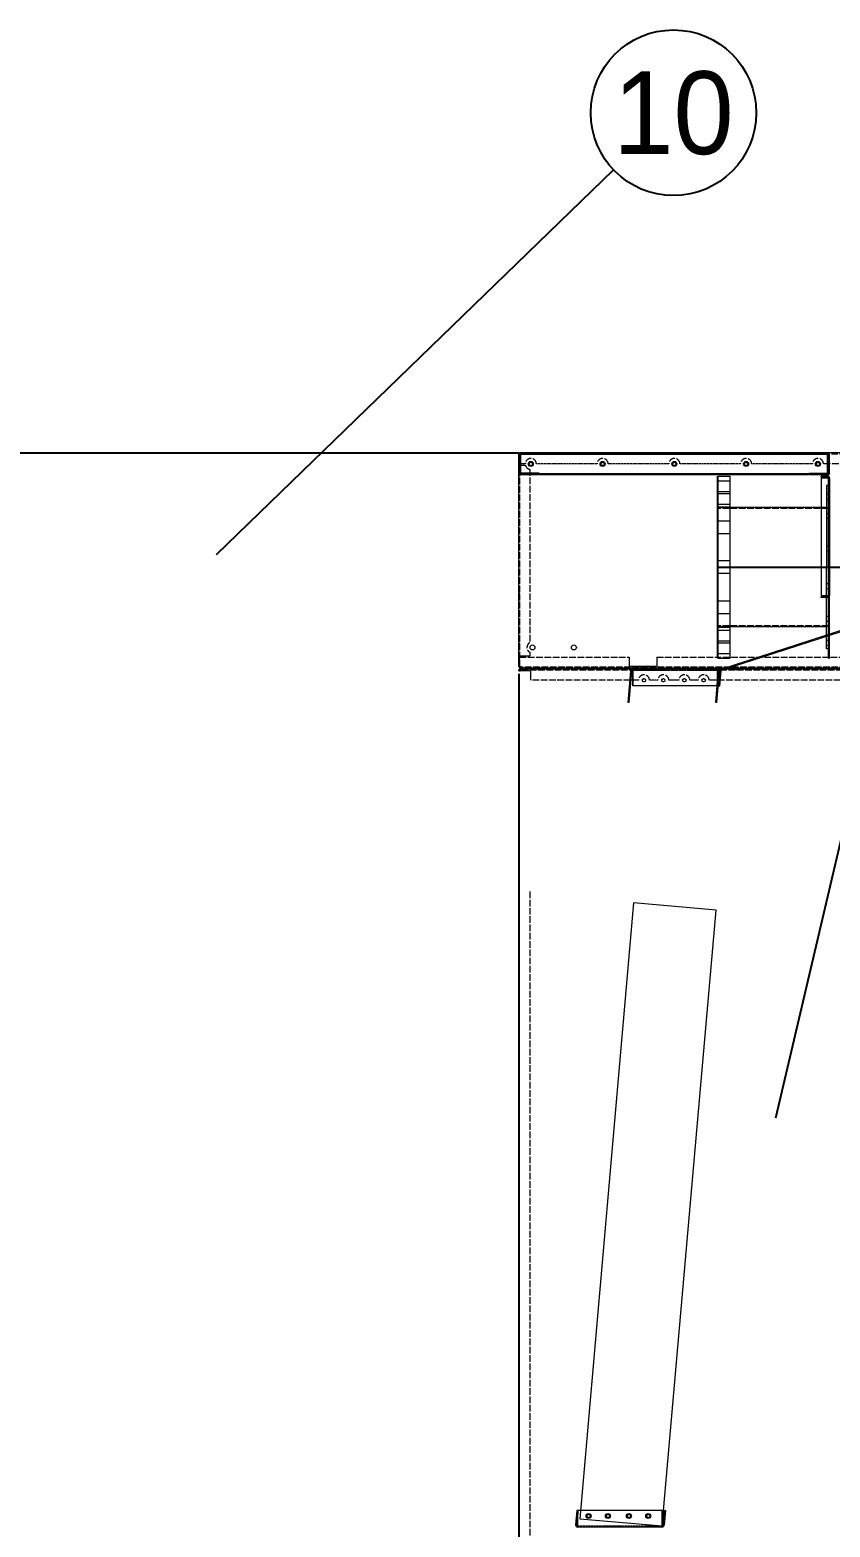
# Model space of a CAD drawing. Header units: millimetres. Extents: x 5532 to 37795, y 3716 to 26531.
# Drawn here: x 18992 to 20441, y 13332 to 16045 of the extents above; entities that cross this region are included whole.
import ezdxf
from ezdxf.enums import TextEntityAlignment as Align

# ---------------------------------------------------------------- set-up
doc = ezdxf.new("R2010")
doc.units = ezdxf.units.MM
doc.linetypes.add('DASHDOT', pattern=[18.5, 12, -3, 0.5, -3])
doc.linetypes.add('DASHED', pattern=[15, 12, -3])
doc.layers.add('냉각탑_dim', color=1, linetype='Continuous')
doc.layers.add('냉각탑_text', color=3, linetype='Continuous')
doc.styles.add('돋움', font='Dotum.ttf')

# ---------------------------------------------------------------- blocks, each defined once
blk = doc.blocks.new('A$C07BF02F0')
at = {"color": 7, "lineweight": 15}
for p, q in [((2, 36.5), (0, 36.5)), ((0, 3.5), (0, 36.5)), ((2, 36.5), (0, 36.5)), ((2, 36.5), (2, 3.5)), ((3.5, 38), (3.5, 40)), ((3.5, 40), (559.5, 40)), ((3.5, 36.5), (3.5, 40)), ((3.5, 38), (3.5, 37.6)), ((3.5, 38), (559.5, 38)), ((3.5, 37.6), (3.5, 36.5)), ((3.5, 36.5), (3.5, 3)), ((3.5, 3), (3.5, 36.5)), ((559.5, 38), (559.5, 40)), ((559.5, 36.5), (559.5, 40)), ((559.5, 37.6), (559.5, 38)), ((559.5, 36.5), (559.5, 37.6)), ((559.5, 36.5), (559.5, 3)), ((559.5, 3), (559.5, 36.5)), ((561, 36.5), (563, 36.5)), ((561, 36.5), (561, 3.5)), ((561, 36.5), (563, 36.5)), ((563, 3.5), (563, 36.5)), ((37, 3), (3.5, 3)), ((37, 3), (3.5, 3)), ((35, 2), (3.5, 2)), ((18, 2), (18, 0)), ((18, 2), (18, 0)), ((18, 2), (18, 0)), ((18, 2), (18, 0)), ((18, 2), (18, 0)), ((18, 2), (18, 0)), ((18, 2), (18, 0)), ((18, 2), (18, 0)), ((18, 2), (18, 0)), ((18, 2), (18, 0)), ((18, 2), (18, 0)), ((18, 2), (18, 0)), ((24, 2), (24, 0)), ((24, 2), (24, 0)), ((24, 2), (24, 0)), ((24, 2), (24, 0)), ((24, 2), (24, 0)), ((24, 2), (24, 0)), ((24, 2), (24, 0)), ((24, 2), (24, 0)), ((24, 2), (24, 0)), ((24, 2), (24, 0)), ((24, 2), (24, 0)), ((24, 2), (24, 0)), ((35, 2), (35, 0)), ((37, 2.4), (37, 3.5)), ((37, 3), (37, 3.5)), ((37, 3), (37, 3.5)), ((37, 3.5), (37, 0)), ((37, 2), (37, 2.4)), ((37, 2), (37, 0)), ((526, 2), (37, 2)), ((526, 2), (37, 2)), ((526, 3), (526, 3.5)), ((526, 3.5), (526, 3)), ((526, 3), (526, 3.5)), ((526, 3.5), (526, 3)), ((526, 2.4), (526, 3)), ((526, 3), (559.5, 3)), ((526, 3), (559.5, 3)), ((526, 3), (526, 0)), ((526, 2), (526, 2.4)), ((526, 2), (526, 0)), ((528, 2), (528, 0)), ((559.5, 2), (528, 2)), ((539, 2), (539, 0)), ((539, 2), (539, 0)), ((539, 2), (539, 0)), ((539, 2), (539, 0)), ((539, 2), (539, 0)), ((539, 2), (539, 0)), ((539, 2), (539, 0)), ((539, 2), (539, 0)), ((539, 2), (539, 0)), ((539, 2), (539, 0)), ((539, 2), (539, 0)), ((539, 2), (539, 0)), ((545, 2), (545, 0)), ((545, 2), (545, 0)), ((545, 2), (545, 0)), ((545, 2), (545, 0)), ((545, 2), (545, 0)), ((545, 2), (545, 0)), ((545, 2), (545, 0)), ((545, 2), (545, 0)), ((545, 2), (545, 0)), ((545, 2), (545, 0)), ((545, 2), (545, 0)), ((545, 2), (545, 0)), ((561, 24.5), (563, 24.5)), ((561, 24.5), (563, 24.5)), ((561, 24.5), (563, 24.5)), ((561, 24.5), (563, 24.5)), ((561, 24.5), (563, 24.5)), ((561, 24.5), (563, 24.5)), ((561, 24.5), (563, 24.5)), ((561, 24.5), (563, 24.5)), ((561, 24.5), (563, 24.5)), ((561, 24.5), (563, 24.5)), ((561, 24.5), (563, 24.5)), ((561, 24.5), (563, 24.5)), ((561, 24.5), (563, 24.5)), ((561, 24.5), (563, 24.5)), ((561, 24.5), (563, 24.5)), ((561, 24.5), (563, 24.5)), ((561, 24.5), (563, 24.5)), ((561, 24.5), (563, 24.5)), ((561, 24.5), (563, 24.5)), ((561, 24.5), (563, 24.5)), ((561, 24.5), (563, 24.5)), ((561, 24.5), (563, 24.5)), ((561, 24.5), (563, 24.5)), ((561, 24.5), (563, 24.5)), ((561, 15.5), (563, 15.5)), ((561, 15.5), (563, 15.5)), ((561, 15.5), (563, 15.5)), ((561, 15.5), (563, 15.5)), ((561, 15.5), (563, 15.5)), ((561, 15.5), (563, 15.5)), ((561, 15.5), (563, 15.5)), ((561, 15.5), (563, 15.5)), ((561, 15.5), (563, 15.5)), ((561, 15.5), (563, 15.5)), ((561, 15.5), (563, 15.5)), ((561, 15.5), (563, 15.5)), ((561, 15.5), (563, 15.5)), ((561, 15.5), (563, 15.5)), ((561, 15.5), (563, 15.5)), ((561, 15.5), (563, 15.5)), ((561, 15.5), (563, 15.5)), ((561, 15.5), (563, 15.5)), ((561, 15.5), (563, 15.5)), ((561, 15.5), (563, 15.5)), ((561, 15.5), (563, 15.5)), ((561, 15.5), (563, 15.5)), ((561, 15.5), (563, 15.5)), ((561, 15.5), (563, 15.5)), ((35, 0), (3.5, 0)), ((526, 0), (37, 0)), ((526, 0), (37, 0)), ((559.5, 0), (528, 0))]:
    blk.add_line(p, q, dxfattribs=at)
for centre in [(22, 20), (152, 20), (282, 20), (412, 20), (542, 20)]:
    blk.add_circle(centre, 3, dxfattribs=at)
for centre, radius, start, end in [((3.5, 36.5), 3.5, 90, 180), ((3.5, 36.5), 1.5, 90, 180), ((559.5, 36.5), 3.5, 360, 90), ((559.5, 36.5), 1.5, 360, 90), ((3.5, 3.5), 3.5, 180, 270), ((3.5, 3.5), 1.5, 180, 270), ((559.5, 3.5), 3.5, 270, 360), ((559.5, 3.5), 1.5, 270, 360)]:
    blk.add_arc(centre, radius, start, end, dxfattribs=at)
blk = doc.blocks.new('A$C16F13DCD')
at = {"color": 7, "lineweight": 15}
for p, q in [((11.5, 330), (0, 330)), ((0, 328), (0, 330)), ((11.5, 328), (0, 328)), ((0, 326.5), (0, 113.5)), ((11.5, 326.5), (0, 326.5)), ((11.5, 326.5), (15, 326.5)), ((13, 113.5), (13, 326.5)), ((15, 326.5), (15, 113.5)), ((13, 321.5), (15, 321.5)), ((13, 321.5), (15, 321.5)), ((13, 321.5), (15, 321.5)), ((13, 321.5), (15, 321.5)), ((13, 321.5), (15, 321.5)), ((13, 321.5), (15, 321.5)), ((13, 321.5), (15, 321.5)), ((13, 312.5), (15, 312.5)), ((13, 312.5), (15, 312.5)), ((13, 312.5), (15, 312.5)), ((13, 312.5), (15, 312.5)), ((13, 312.5), (15, 312.5)), ((13, 312.5), (15, 312.5)), ((13, 312.5), (15, 312.5)), ((13, 297), (15, 297)), ((13, 297), (15, 297)), ((13, 294.5), (15, 294.5)), ((13, 294.5), (15, 294.5)), ((13, 288), (15, 288)), ((13, 288), (15, 288)), ((13, 285.5), (15, 285.5)), ((13, 285.5), (15, 285.5)), ((13, 273), (15, 273)), ((13, 262.8), (15, 262.8)), ((13, 262.8), (15, 262.8)), ((13, 253.8), (15, 253.8)), ((13, 253.8), (15, 253.8)), ((13, 224.5), (15, 224.5)), ((13, 224.5), (15, 224.5)), ((13, 215.5), (15, 215.5)), ((13, 215.5), (15, 215.5)), ((13, 203.7), (15, 203.7)), ((13, 203.7), (15, 203.7)), ((13, 194.7), (15, 194.7)), ((13, 194.7), (15, 194.7)), ((13, 154.5), (15, 154.5)), ((13, 154.5), (15, 154.5)), ((13, 145.5), (15, 145.5)), ((13, 145.5), (15, 145.5)), ((0, 113.5), (11.5, 113.5)), ((0, 110), (0, 112)), ((11.5, 112), (0, 112)), ((11.5, 110), (0, 110)), ((11.5, 113.5), (15, 113.5)), ((13, 135.3), (15, 135.3)), ((13, 135.3), (15, 135.3)), ((13, 127.5), (15, 127.5)), ((13, 127.5), (15, 127.5)), ((13, 126.3), (15, 126.3)), ((13, 126.3), (15, 126.3)), ((13, 118.5), (15, 118.5)), ((13, 118.5), (15, 118.5)), ((13, 110.3), (13, 113.5)), ((15, 113.5), (13, 113.5)), ((15, 113.5), (13, 113.5)), ((13, 0), (13, 110.3)), ((15, 0), (15, 113.5)), ((13, 102), (15, 102)), ((13, 102), (15, 102)), ((13, 93), (15, 93)), ((13, 93), (15, 93)), ((13, 76.2), (15, 76.2)), ((13, 76.2), (15, 76.2)), ((13, 67.2), (15, 67.2)), ((13, 67.2), (15, 67.2)), ((13, 57), (15, 57)), ((13, 42), (15, 42)), ((13, 42), (15, 42)), ((13, 42), (15, 42)), ((13, 42), (15, 42)), ((13, 33), (15, 33)), ((13, 33), (15, 33)), ((13, 33), (15, 33)), ((13, 33), (15, 33)), ((13, 17.5), (15, 17.5)), ((13, 17.5), (15, 17.5)), ((13, 17.5), (15, 17.5)), ((13, 17.5), (15, 17.5)), ((13, 17.5), (15, 17.5)), ((13, 8.5), (15, 8.5)), ((13, 8.5), (15, 8.5)), ((13, 8.5), (15, 8.5)), ((13, 8.5), (15, 8.5)), ((13, 8.5), (15, 8.5)), ((13, 0), (15, 0))]:
    blk.add_line(p, q, dxfattribs=at)
for centre, radius, start, end in [((11.5, 326.5), 3.5, 0, 90), ((11.5, 326.5), 1.5, 0, 90), ((11.5, 113.5), 3.5, 270, 0), ((11.5, 113.5), 1.5, 270, 0)]:
    blk.add_arc(centre, radius, start, end, dxfattribs=at)
blk = doc.blocks.new('A$C5F044F0A')
at = {"color": 7, "lineweight": 13, "ltscale": 0.055146}
blk.add_line((2.3, 30.2), (0, 3.8), dxfattribs=at)
at = {"color": 7, "lineweight": 13, "ltscale": 0.004167}
for p, q in [((4.3, 30), (2.3, 30.2)), ((162.8, 29.8), (160.8, 30))]:
    blk.add_line(p, q, dxfattribs=at)
at = {"color": 7, "lineweight": 13, "ltscale": 0.319506}
for p, q in [((156.9, 30), (3.5, 30)), ((156.9, 0), (3.5, 0))]:
    blk.add_line(p, q, dxfattribs=at)
at = {"color": 7, "lineweight": 13, "ltscale": 0.055208}
for p, q in [((3.5, 3.5), (3.5, 30)), ((156.9, 3.5), (156.9, 30)), ((156.9, 30), (156.9, 3.5))]:
    blk.add_line(p, q, dxfattribs=at)
at = {"color": 7, "linetype": 'DASHED', "lineweight": 13, "ltscale": 0.055208}
blk.add_line((3.5, 30), (3.5, 3.5), dxfattribs=at)
at = {"color": 7, "linetype": 'DASHED', "lineweight": 13, "ltscale": 0.001633}
blk.add_line((4.3, 30), (3.5, 30), dxfattribs=at)
at = {"color": 7, "linetype": 'DASHED', "lineweight": 13, "ltscale": 0.019427}
blk.add_line((4.3, 30), (3.5, 20.7), dxfattribs=at)
at = {"color": 7, "lineweight": 13, "ltscale": 0.317873}
blk.add_line((156.9, 30), (4.3, 30), dxfattribs=at)
at = {"color": 7, "lineweight": 13, "ltscale": 0.055693}
for p, q in [((160.8, 30), (158.5, 3.4)), ((162.8, 29.8), (160.5, 3.2))]:
    blk.add_line(p, q, dxfattribs=at)
at = {"color": 7, "lineweight": 13, "ltscale": 0.035719}
blk.add_line((3.5, 20.7), (2, 3.6), dxfattribs=at)
at = {"color": 7, "lineweight": 13, "ltscale": 0.007292}
for p, q in [((3.5, 3.5), (3.5, 0)), ((156.9, 3.5), (156.9, 0))]:
    blk.add_line(p, q, dxfattribs=at)
at = {"color": 7, "linetype": 'DASHED', "lineweight": 13, "ltscale": 0.003125}
blk.add_line((3.5, 2), (3.5, 3.5), dxfattribs=at)
at = {"color": 7, "linetype": 'DASHED', "lineweight": 13, "ltscale": 0.319506}
blk.add_line((3.5, 2), (156.9, 2), dxfattribs=at)
at = {"color": 7, "linetype": 'DASHED', "lineweight": 13, "ltscale": 0.004167}
for p, q in [((3.5, 0), (3.5, 2)), ((14.5, 0), (14.5, 2)), ((14.5, 0), (14.5, 2)), ((14.5, 0), (14.5, 2)), ((14.5, 0), (14.5, 2)), ((14.5, 0), (14.5, 2)), ((14.5, 0), (14.5, 2)), ((14.5, 0), (14.5, 2)), ((14.5, 0), (14.5, 2)), ((14.5, 0), (14.5, 2)), ((14.5, 0), (14.5, 2)), ((14.5, 0), (14.5, 2)), ((23.5, 0), (23.5, 2)), ((23.5, 0), (23.5, 2)), ((23.5, 0), (23.5, 2)), ((23.5, 0), (23.5, 2)), ((23.5, 0), (23.5, 2)), ((23.5, 0), (23.5, 2)), ((23.5, 0), (23.5, 2)), ((23.5, 0), (23.5, 2)), ((23.5, 0), (23.5, 2)), ((23.5, 0), (23.5, 2)), ((23.5, 0), (23.5, 2)), ((70, 0), (70, 2)), ((70, 0), (70, 2)), ((70, 0), (70, 2)), ((70, 0), (70, 2)), ((70, 0), (70, 2)), ((70, 0), (70, 2)), ((70, 0), (70, 2)), ((70, 0), (70, 2)), ((70, 0), (70, 2)), ((70, 0), (70, 2)), ((70, 0), (70, 2)), ((90, 0), (90, 2)), ((90, 0), (90, 2)), ((90, 0), (90, 2)), ((90, 0), (90, 2)), ((90, 0), (90, 2)), ((90, 0), (90, 2)), ((90, 0), (90, 2)), ((90, 0), (90, 2)), ((90, 0), (90, 2)), ((90, 0), (90, 2)), ((90, 0), (90, 2)), ((156.9, 0), (156.9, 2)), ((161.6, 16.7), (159.6, 16.8)), ((161.6, 16.7), (159.6, 16.8)), ((162.2, 22.6), (160.2, 22.8)), ((162.2, 22.6), (160.2, 22.8))]:
    blk.add_line(p, q, dxfattribs=at)
at = {"color": 7, "lineweight": 13, "ltscale": 0.003125}
blk.add_line((156.9, 2), (156.9, 3.5), dxfattribs=at)
at = {"color": 7, "lineweight": 13, "ltscale": 0.000261465}
for p, q in [((157, 2), (156.9, 2)), ((156.9, 0), (157, 0))]:
    blk.add_line(p, q, dxfattribs=at)
at = {"color": 7, "lineweight": 13}
for centre in [(23.5, 20), (58.5, 20), (96.9, 20), (131.9, 20)]:
    blk.add_circle(centre, 3, dxfattribs=at)
for centre, radius, start, end in [((3.5, 3.5), 3.5, 175, 270), ((3.5, 3.5), 1.5, 175, 270), ((157, 3.5), 1.5, 270, 355), ((157, 3.5), 3.5, 270, 355)]:
    blk.add_arc(centre, radius, start, end, dxfattribs=at)
blk = doc.blocks.new('A$C5DDF0D69')
at = {"color": 7, "lineweight": 13, "ltscale": 0.118431}
for p, q in [((0, 0.3), (5, 57)), ((2, 0.2), (6.9, 56.8))]:
    blk.add_line(p, q, dxfattribs=at)
at = {"color": 7, "lineweight": 13, "ltscale": 0.000626001}
for p, q in [((8.7, 60.2), (8.4, 60.2)), ((8.7, 58.2), (8.4, 58.2))]:
    blk.add_line(p, q, dxfattribs=at)
at = {"color": 7, "lineweight": 13, "ltscale": 0.31935}
for p, q in [((162, 60.2), (8.7, 60.2)), ((162, 30.2), (8.7, 30.2))]:
    blk.add_line(p, q, dxfattribs=at)
at = {"color": 7, "linetype": 'DASHED', "lineweight": 13, "ltscale": 0.004167}
for p, q in [((8.7, 58.2), (8.7, 60.2)), ((75, 60.2), (75, 58.2)), ((75, 60.2), (75, 58.2)), ((75, 60.2), (75, 58.2)), ((75, 60.2), (75, 58.2)), ((75, 60.2), (75, 58.2)), ((75, 60.2), (75, 58.2)), ((75, 60.2), (75, 58.2)), ((75, 60.2), (75, 58.2)), ((75, 60.2), (75, 58.2)), ((75, 60.2), (75, 58.2)), ((75, 60.2), (75, 58.2)), ((95, 60.2), (95, 58.2)), ((95, 60.2), (95, 58.2)), ((95, 60.2), (95, 58.2)), ((95, 60.2), (95, 58.2)), ((95, 60.2), (95, 58.2)), ((95, 60.2), (95, 58.2)), ((95, 60.2), (95, 58.2)), ((95, 60.2), (95, 58.2)), ((95, 60.2), (95, 58.2)), ((95, 60.2), (95, 58.2)), ((95, 60.2), (95, 58.2)), ((162, 58.2), (162, 60.2)), ((164.3, 41.9), (162.3, 42.1)), ((164.3, 41.9), (162.3, 42.1)), ((164.3, 41.9), (162.3, 42.1)), ((164.3, 41.9), (162.3, 42.1)), ((164.3, 41.9), (162.3, 42.1)), ((164.3, 41.9), (162.3, 42.1)), ((164.3, 41.9), (162.3, 42.1)), ((164.3, 41.9), (162.3, 42.1)), ((164.3, 41.9), (162.3, 42.1)), ((164.3, 41.9), (162.3, 42.1)), ((164.3, 41.9), (162.3, 42.1)), ((164.8, 47.9), (162.8, 48.1)), ((164.8, 47.9), (162.8, 48.1)), ((164.8, 47.9), (162.8, 48.1)), ((164.8, 47.9), (162.8, 48.1)), ((164.8, 47.9), (162.8, 48.1)), ((164.8, 47.9), (162.8, 48.1)), ((164.8, 47.9), (162.8, 48.1)), ((164.8, 47.9), (162.8, 48.1)), ((164.8, 47.9), (162.8, 48.1)), ((164.8, 47.9), (162.8, 48.1)), ((164.8, 47.9), (162.8, 48.1)), ((161.4, 9), (159.4, 9.2)), ((161.4, 9), (159.4, 9.2)), ((161.9, 15), (159.9, 15.2)), ((161.9, 15), (159.9, 15.2))]:
    blk.add_line(p, q, dxfattribs=at)
at = {"color": 7, "lineweight": 13, "ltscale": 0.007292}
for p, q in [((8.7, 56.7), (8.7, 60.2)), ((162, 56.7), (162, 60.2))]:
    blk.add_line(p, q, dxfattribs=at)
at = {"color": 7, "linetype": 'DASHED', "lineweight": 13, "ltscale": 0.31935}
blk.add_line((162, 58.2), (8.7, 58.2), dxfattribs=at)
at = {"color": 7, "lineweight": 13, "ltscale": 0.003125}
blk.add_line((8.7, 58.2), (8.7, 56.7), dxfattribs=at)
at = {"color": 7, "lineweight": 13, "ltscale": 0.055208}
for p, q in [((8.7, 56.7), (8.7, 30.2)), ((8.7, 30.2), (8.7, 56.7)), ((162, 30.2), (162, 56.7))]:
    blk.add_line(p, q, dxfattribs=at)
at = {"color": 7, "lineweight": 13, "ltscale": 0.117885}
blk.add_line((160.6, 0), (165.5, 56.4), dxfattribs=at)
at = {"color": 7, "linetype": 'DASHED', "lineweight": 13, "ltscale": 0.003125}
blk.add_line((162, 58.2), (162, 56.7), dxfattribs=at)
at = {"color": 7, "linetype": 'DASHED', "lineweight": 13, "ltscale": 0.055208}
blk.add_line((162, 56.7), (162, 30.2), dxfattribs=at)
at = {"color": 7, "lineweight": 13, "ltscale": 0.035719}
blk.add_line((162, 39.5), (163.5, 56.5), dxfattribs=at)
at = {"color": 7, "lineweight": 13, "ltscale": 0.317661}
blk.add_line((161.2, 30.2), (8.7, 30.2), dxfattribs=at)
at = {"color": 7, "lineweight": 13, "ltscale": 0.062739}
blk.add_line((158.6, 0.2), (161.2, 30.2), dxfattribs=at)
at = {"color": 7, "linetype": 'DASHED', "lineweight": 13, "ltscale": 0.019427}
blk.add_line((161.2, 30.2), (162, 39.5), dxfattribs=at)
at = {"color": 7, "linetype": 'DASHED', "lineweight": 13, "ltscale": 0.001689}
blk.add_line((162, 30.2), (161.2, 30.2), dxfattribs=at)
at = {"color": 7, "lineweight": 13, "ltscale": 0.004167}
for p, q in [((2, 0.2), (0, 0.3)), ((160.6, 0), (158.6, 0.2))]:
    blk.add_line(p, q, dxfattribs=at)
at = {"color": 7, "lineweight": 13}
for centre in [(28.7, 40.2), (63.7, 40.2), (102.1, 40.2), (137.1, 40.2)]:
    blk.add_circle(centre, 3, dxfattribs=at)
for centre, radius, start, end in [((8.4, 56.7), 3.5, 90, 175), ((8.4, 56.7), 1.5, 90, 175), ((162, 56.7), 3.5, 355, 90), ((162, 56.7), 1.5, 355, 90)]:
    blk.add_arc(centre, radius, start, end, dxfattribs=at)
blk = doc.blocks.new('A$C7EF54F26')
at = {"color": 7, "lineweight": 15}
for p, q in [((431.7, 245.9), (433.7, 245.9)), ((431.7, 216.9), (431.7, 245.9)), ((433.7, 216.9), (433.7, 245.9)), ((431.7, 235.4), (433.7, 235.4)), ((431.7, 235.4), (433.7, 235.4)), ((431.7, 235.4), (433.7, 235.4)), ((431.7, 235.4), (433.7, 235.4)), ((431.7, 235.4), (433.7, 235.4)), ((431.7, 235.4), (433.7, 235.4)), ((431.7, 235.4), (433.7, 235.4)), ((431.7, 235.4), (433.7, 235.4)), ((431.7, 235.4), (433.7, 235.4)), ((431.7, 235.4), (433.7, 235.4)), ((431.7, 235.4), (433.7, 235.4)), ((431.7, 226.4), (433.7, 226.4)), ((431.7, 226.4), (433.7, 226.4)), ((431.7, 226.4), (433.7, 226.4)), ((431.7, 226.4), (433.7, 226.4)), ((431.7, 226.4), (433.7, 226.4)), ((431.7, 226.4), (433.7, 226.4)), ((431.7, 226.4), (433.7, 226.4)), ((431.7, 226.4), (433.7, 226.4)), ((431.7, 226.4), (433.7, 226.4)), ((431.7, 226.4), (433.7, 226.4)), ((431.7, 226.4), (433.7, 226.4)), ((2.1, 30.9), (430.8, 215.5)), ((2.9, 29.1), (431.5, 213.7)), ((306.6, 162), (307.3, 160.2)), ((176.9, 106.2), (177.7, 104.4)), ((0, 27.7), (0.1, 0)), ((2, 27.7), (2.1, 0)), ((2, 19.5), (0, 19.5)), ((2, 19.5), (0, 19.5)), ((2, 19.5), (0, 19.5)), ((2, 19.5), (0, 19.5)), ((2, 19.5), (0, 19.5)), ((2, 19.5), (0, 19.5)), ((2, 19.5), (0, 19.5)), ((2, 19.5), (0, 19.5)), ((2, 19.5), (0, 19.5)), ((2, 19.5), (0, 19.5)), ((2, 19.5), (0, 19.5)), ((2.1, 10.5), (0.1, 10.5)), ((2.1, 10.5), (0.1, 10.5)), ((2.1, 10.5), (0.1, 10.5)), ((2.1, 10.5), (0.1, 10.5)), ((2.1, 10.5), (0.1, 10.5)), ((2.1, 10.5), (0.1, 10.5)), ((2.1, 10.5), (0.1, 10.5)), ((2.1, 10.5), (0.1, 10.5)), ((2.1, 10.5), (0.1, 10.5)), ((2.1, 10.5), (0.1, 10.5)), ((2.1, 10.5), (0.1, 10.5)), ((0.1, 0), (2.1, 0))]:
    blk.add_line(p, q, dxfattribs=at)
for centre, radius, start, end in [((430.2, 216.9), 1.5, 293.3, 0), ((430.2, 216.9), 3.5, 293.3, 0), ((3.5, 27.7), 3.5, 113.3, 180.3), ((3.5, 27.7), 1.5, 113.3, 180.3)]:
    blk.add_arc(centre, radius, start, end, dxfattribs=at)
blk = doc.blocks.new('A$C7AF137E1')
at = {"color": 7, "lineweight": 13, "ltscale": 0.004}
for p, q in [((0, 35), (0, 33.4)), ((2700, 35), (2700, 33.4))]:
    blk.add_line(p, q, dxfattribs=at)
at = {"color": 7, "lineweight": 13}
for p, q in [((2700, 35), (0, 35)), ((2700, 33.4), (0, 33.4)), ((2700, 0), (0, 0))]:
    blk.add_line(p, q, dxfattribs=at)
at = {"color": 7, "lineweight": 13, "ltscale": 0.00375}
for p, q in [((0, 31.9), (0, 33.4)), ((2700, 31.9), (2700, 33.4))]:
    blk.add_line(p, q, dxfattribs=at)
at = {"color": 7, "lineweight": 13, "ltscale": 0.07975}
for p, q in [((0, 0), (0, 31.9)), ((2700, 31.9), (2700, 0))]:
    blk.add_line(p, q, dxfattribs=at)
at = {"color": 7, "linetype": 'DASHDOT', "lineweight": 13, "ltscale": 0.0195}
for p, q in [((53.9, 17.5), (46.1, 17.5)), ((50, 21.4), (50, 13.6)), ((378.9, 17.5), (371.1, 17.5)), ((375, 21.4), (375, 13.6)), ((703.9, 17.5), (696.1, 17.5)), ((700, 21.4), (700, 13.6)), ((1028.9, 17.5), (1021.1, 17.5)), ((1025, 21.4), (1025, 13.6)), ((1353.9, 17.5), (1346.1, 17.5)), ((1350, 21.4), (1350, 13.6)), ((1678.9, 17.5), (1671.1, 17.5)), ((1675, 21.4), (1675, 13.6)), ((2003.9, 17.5), (1996.1, 17.5)), ((2000, 21.4), (2000, 13.6)), ((2328.9, 17.5), (2321.1, 17.5)), ((2325, 21.4), (2325, 13.6)), ((2653.9, 17.5), (2646.1, 17.5)), ((2650, 21.4), (2650, 13.6))]:
    blk.add_line(p, q, dxfattribs=at)
at = {"color": 7, "lineweight": 13}
for centre in [(50, 17.5), (375, 17.5), (700, 17.5), (1025, 17.5), (1350, 17.5), (1675, 17.5), (2000, 17.5), (2325, 17.5), (2650, 17.5)]:
    blk.add_circle(centre, 3, dxfattribs=at)
blk = doc.blocks.new('1')
at = {"ltscale": 500}
for p, q in [((18877.2, 15278.4), (19877.2, 15278.4)), ((19877.2, 14878.4), (19877.2, 11678.4))]:
    blk.add_line(p, q, dxfattribs=at)
at = {"color": 7, "lineweight": 13, "ltscale": 0.003112}
for p, q in [((19878.2, 15276.4), (19877.2, 15276.4)), ((19878.2, 14890.4), (19877.2, 14890.4))]:
    blk.add_line(p, q, dxfattribs=at)
at = {"color": 7, "lineweight": 13, "ltscale": 0.002813}
for p, q in [((19877.2, 15275.5), (19877.2, 15276.4)), ((19877.2, 14891.3), (19877.2, 14890.4))]:
    blk.add_line(p, q, dxfattribs=at)
at = {"color": 7, "lineweight": 13}
for p, q in [((19877.2, 14891.3), (19877.2, 15275.5)), ((22375.5, 15278.4), (19878.9, 15278.4)), ((20238.2, 15071.4), (20238.2, 15236.4)), ((20260.2, 15071.4), (20260.2, 15236.4)), ((20435, 15219.1), (20435, 15071.4)), ((20438.2, 15219.1), (20438.2, 15071.4)), ((20435, 15179.4), (20260.2, 15179.4)), ((20438.2, 15071.4), (20438.2, 15179.4)), ((20238.2, 14906.4), (20238.2, 15071.4)), ((20260.2, 14906.4), (20260.2, 15071.4)), ((20435, 14923.7), (20435, 15071.4)), ((20438.2, 14923.7), (20438.2, 15071.4)), ((20438.2, 14963.4), (20438.2, 15071.4)), ((20438.2, 14965.4), (20438.2, 15071.4)), ((20435, 14963.4), (20260.2, 14963.4)), ((22375.5, 14888.4), (19878.9, 14888.4)), ((20959.4, 14886.4), (19880, 14886.4)), ((19877.2, 12183.2), (19877.2, 14483.6))]:
    blk.add_line(p, q, dxfattribs=at)
at = {"color": 7, "linetype": 'DASHED', "lineweight": 13, "ltscale": 0.00625}
for p, q in [((19877.2, 15275.5), (19879.2, 15275.5)), ((19918.2, 15276.4), (19918.2, 15278.4)), ((19936.2, 15276.4), (19936.2, 15278.4)), ((19877.2, 15256.4), (19879.2, 15256.4)), ((19879.2, 15232.9), (19877.2, 15232.9)), ((19879.2, 15223.9), (19877.2, 15223.9)), ((19879.2, 15132.9), (19877.2, 15132.9)), ((19879.2, 15123.9), (19877.2, 15123.9)), ((19879.2, 15032.9), (19877.2, 15032.9)), ((19879.2, 15023.9), (19877.2, 15023.9)), ((19879.2, 14932.9), (19877.2, 14932.9)), ((19879.2, 14923.9), (19877.2, 14923.9)), ((19877.2, 14910.4), (19879.2, 14910.4)), ((19877.2, 14891.3), (19879.2, 14891.3)), ((19914.2, 14890.4), (19914.2, 14888.4)), ((19920.2, 14890.4), (19920.2, 14888.4)), ((20114.2, 14890.4), (20114.2, 14888.4)), ((20120.2, 14890.4), (20120.2, 14888.4)), ((20264.2, 14890.4), (20264.2, 14888.4)), ((20270.2, 14890.4), (20270.2, 14888.4))]:
    blk.add_line(p, q, dxfattribs=at)
at = {"color": 7, "lineweight": 13, "ltscale": 0.002201}
for p, q in [((19878.2, 15276.4), (19878.9, 15276.4)), ((19878.2, 14890.4), (19878.9, 14890.4))]:
    blk.add_line(p, q, dxfattribs=at)
at = {"color": 7, "lineweight": 13, "ltscale": 0.004222}
for p, q in [((19878.9, 15277), (19878.9, 15278.4)), ((19878.9, 14889.7), (19878.9, 14888.4))]:
    blk.add_line(p, q, dxfattribs=at)
at = {"color": 7, "lineweight": 13, "ltscale": 0.003766}
for p, q in [((19878.9, 15277), (19878.9, 15275.8)), ((19878.9, 14889.7), (19878.9, 14891))]:
    blk.add_line(p, q, dxfattribs=at)
at = {"color": 7, "linetype": 'DASHED', "lineweight": 13}
for p, q in [((22375.5, 15276.4), (19878.9, 15276.4)), ((19879.2, 14891.3), (19879.2, 15275.5)), ((19897.2, 15248.6), (19897.2, 14934.6)), ((22257.2, 15258.4), (20429.2, 15258.4)), ((20238.2, 15179.4), (20238.2, 15071.4)), ((20438.2, 15177.4), (20238.2, 15177.4)), ((20238.2, 15071.4), (20238.2, 14963.4)), ((20238.2, 15071.4), (20238.2, 14965.4)), ((20438.2, 14965.4), (20238.2, 14965.4)), ((19878.9, 14908.4), (20077.2, 14908.4)), ((22375.5, 14890.4), (19878.9, 14890.4)), ((20127.2, 14908.4), (20624.2, 14908.4)), ((20959.4, 14884.8), (19880, 14884.8)), ((20094.2, 14866.4), (19899.2, 14866.4)), ((20940.2, 14866.4), (20222.2, 14866.4)), ((19878.8, 12183.2), (19878.8, 14483.6)), ((19897.2, 14483.9), (19897.2, 12182.9))]:
    blk.add_line(p, q, dxfattribs=at)
at = {"color": 7, "linetype": 'DASHED', "lineweight": 13, "ltscale": 0.002219}
for p, q in [((19878.9, 15276.4), (19879.6, 15276.4)), ((19878.9, 14890.4), (19879.6, 14890.4))]:
    blk.add_line(p, q, dxfattribs=at)
at = {"color": 7, "linetype": 'DASHED', "lineweight": 13, "ltscale": 0.003094}
for p, q in [((19878.9, 15275), (19878.9, 15276)), ((19878.9, 14891.8), (19878.9, 14890.8))]:
    blk.add_line(p, q, dxfattribs=at)
at = {"color": 7, "linetype": 'DASHED', "lineweight": 13, "ltscale": 0.051875}
for p, q in [((19878.9, 15258.4), (19878.9, 15275)), ((19878.9, 14891.8), (19878.9, 14908.4)), ((19897.2, 14910.4), (19880.6, 14910.4)), ((20077.2, 14908.4), (20077.2, 14891.8)), ((20127.2, 14908.4), (20127.2, 14891.8))]:
    blk.add_line(p, q, dxfattribs=at)
at = {"color": 7, "linetype": 'DASHED', "lineweight": 13, "ltscale": 0.002812}
for p, q in [((19879.2, 15275.5), (19879.2, 15276.4)), ((19879.2, 14891.3), (19879.2, 14890.4))]:
    blk.add_line(p, q, dxfattribs=at)
at = {"color": 7, "linetype": 'DASHED', "lineweight": 13, "ltscale": 0.032187}
blk.add_line((19889.2, 15258.4), (19878.9, 15258.4), dxfattribs=at)
at = {"color": 7, "linetype": 'DASHED', "lineweight": 13, "ltscale": 0.004375}
for p, q in [((19879.2, 15256.4), (19880.6, 15256.4)), ((19879.2, 14910.4), (19880.6, 14910.4))]:
    blk.add_line(p, q, dxfattribs=at)
at = {"color": 7, "linetype": 'DASHED', "lineweight": 13, "ltscale": 0.027506}
blk.add_line((19880.6, 15256.4), (19889.4, 15256.4), dxfattribs=at)
at = {"color": 7, "linetype": 'DASHED', "lineweight": 13, "ltscale": 0.34375}
for p, q in [((20019.2, 15258.4), (19909.2, 15258.4)), ((20149.2, 15258.4), (20039.2, 15258.4)), ((20279.2, 15258.4), (20169.2, 15258.4)), ((20409.2, 15258.4), (20299.2, 15258.4))]:
    blk.add_line(p, q, dxfattribs=at)
at = {"color": 7, "lineweight": 13, "ltscale": 0.1375}
for p, q in [((20238.2, 15236.4), (20260.2, 15236.4)), ((20238.2, 14906.4), (20260.2, 14906.4))]:
    blk.add_line(p, q, dxfattribs=at)
for p, q in [((20238.2, 14906.4), (20238.2, 15236.4)), ((20238.2, 15071.4), (21864.8, 15071.4))]:
    blk.add_line(p, q)
at = {"color": 7, "linetype": 'DASHED', "lineweight": 13, "ltscale": 0.1375}
for p, q in [((20238.2, 15227.9), (20260.2, 15227.9)), ((20238.2, 15208.5), (20260.2, 15208.5)), ((20238.2, 15208.5), (20260.2, 15208.5)), ((20238.2, 15204.9), (20260.2, 15204.9)), ((20238.2, 15185.5), (20260.2, 15185.5)), ((20238.2, 15185.5), (20260.2, 15185.5)), ((20238.2, 15180.4), (20260.2, 15180.4)), ((20260.2, 15179.4), (20238.2, 15179.4)), ((20238.2, 15155.4), (20260.2, 15155.4)), ((20238.2, 15155.4), (20260.2, 15155.4)), ((20238.2, 15132.4), (20260.2, 15132.4)), ((20238.2, 15132.4), (20260.2, 15132.4)), ((20260.2, 15082.9), (20238.2, 15082.9)), ((20260.2, 15082.9), (20238.2, 15082.9)), ((20260.2, 15059.9), (20238.2, 15059.9)), ((20260.2, 15059.9), (20238.2, 15059.9)), ((20238.2, 15010.4), (20260.2, 15010.4)), ((20238.2, 15010.4), (20260.2, 15010.4)), ((20238.2, 14987.4), (20260.2, 14987.4)), ((20238.2, 14987.4), (20260.2, 14987.4)), ((20260.2, 14963.4), (20238.2, 14963.4)), ((20238.2, 14962.4), (20260.2, 14962.4)), ((20238.2, 14957.3), (20260.2, 14957.3)), ((20238.2, 14957.3), (20260.2, 14957.3)), ((20238.2, 14937.9), (20260.2, 14937.9)), ((20238.2, 14934.3), (20260.2, 14934.3)), ((20238.2, 14934.3), (20260.2, 14934.3)), ((20238.2, 14914.9), (20260.2, 14914.9))]:
    blk.add_line(p, q, dxfattribs=at)
at = {"color": 7, "lineweight": 13, "ltscale": 0.02}
for p, q in [((20438.2, 15219.1), (20435, 15219.1)), ((20438.2, 15219.1), (20435, 15219.1)), ((20438.2, 14923.7), (20435, 14923.7))]:
    blk.add_line(p, q, dxfattribs=at)
at = {"color": 7, "linetype": 'DASHED', "lineweight": 13, "ltscale": 0.02}
for p, q in [((20438.2, 15213.4), (20435, 15213.4)), ((20435, 15203.4), (20438.2, 15203.4)), ((20435, 15203.4), (20438.2, 15203.4)), ((20435, 15194.4), (20438.2, 15194.4)), ((20435, 15194.4), (20438.2, 15194.4)), ((20438.2, 15179.4), (20435, 15179.4)), ((20438.2, 15179.4), (20435, 15179.4)), ((20435, 15169.2), (20438.2, 15169.2)), ((20435, 15169.2), (20438.2, 15169.2)), ((20435, 15160.2), (20438.2, 15160.2)), ((20435, 15160.2), (20438.2, 15160.2)), ((20435, 15110.1), (20438.2, 15110.1)), ((20435, 15110.1), (20438.2, 15110.1)), ((20435, 15101.1), (20438.2, 15101.1)), ((20435, 15101.1), (20438.2, 15101.1)), ((20435, 15041.7), (20438.2, 15041.7)), ((20435, 15041.7), (20438.2, 15041.7)), ((20435, 15032.7), (20438.2, 15032.7)), ((20435, 15032.7), (20438.2, 15032.7)), ((20435, 14982.6), (20438.2, 14982.6)), ((20435, 14982.6), (20438.2, 14982.6)), ((20435, 14973.6), (20438.2, 14973.6)), ((20435, 14973.6), (20438.2, 14973.6)), ((20438.2, 14963.4), (20435, 14963.4)), ((20438.2, 14963.4), (20435, 14963.4)), ((20435, 14948.4), (20438.2, 14948.4)), ((20435, 14948.4), (20438.2, 14948.4)), ((20435, 14939.4), (20438.2, 14939.4)), ((20435, 14939.4), (20438.2, 14939.4)), ((20438.2, 14929.4), (20435, 14929.4)), ((20438.2, 14923.7), (20435, 14923.7))]:
    blk.add_line(p, q, dxfattribs=at)
at = {"color": 7, "linetype": 'DASHED', "lineweight": 13, "ltscale": 0.021374}
blk.add_line((19897.2, 14917.2), (19897.2, 14910.4), dxfattribs=at)
at = {"color": 7, "linetype": 'DASHED', "lineweight": 13, "ltscale": 0.15625}
blk.add_line((20077.2, 14891.8), (20127.2, 14891.8), dxfattribs=at)
at = {"color": 7, "lineweight": 13, "ltscale": 0.009063}
for p, q in [((19877.2, 14886.4), (19880, 14886.4)), ((19877.2, 14884.8), (19880, 14884.8))]:
    blk.add_line(p, q, dxfattribs=at)
at = {"color": 7, "lineweight": 13, "ltscale": 0.005}
for p, q in [((19877.2, 14886.4), (19877.2, 14884.8)), ((19877.2, 14883.9), (19878.8, 14883.9))]:
    blk.add_line(p, q, dxfattribs=at)
at = {"color": 7, "lineweight": 13, "ltscale": 0.0009375}
for p, q in [((19877.2, 14883.6), (19877.2, 14883.9)), ((19878.8, 14883.6), (19878.8, 14883.9))]:
    blk.add_line(p, q, dxfattribs=at)
at = {"color": 7, "lineweight": 13, "ltscale": 0.00875}
for p, q in [((19877.2, 14883.6), (19880, 14883.6)), ((19880, 14883.6), (19880, 14886.4))]:
    blk.add_line(p, q, dxfattribs=at)
at = {"color": 7, "lineweight": 13, "ltscale": 0.00375}
blk.add_line((19880, 14883.9), (19878.8, 14883.9), dxfattribs=at)
at = {"color": 7, "lineweight": 13, "ltscale": 0.000866094}
blk.add_line((19880, 14886.4), (19880, 14886.1), dxfattribs=at)
at = {"color": 7, "linetype": 'DASHED', "lineweight": 13, "ltscale": 0.004134}
blk.add_line((19880, 14886.1), (19880, 14884.8), dxfattribs=at)
at = {"color": 7, "linetype": 'DASHED', "lineweight": 13, "ltscale": 0.05375}
for p, q in [((19880, 14883.9), (19897.2, 14883.9)), ((19899.2, 14866.4), (19899.2, 14883.6))]:
    blk.add_line(p, q, dxfattribs=at)
at = {"color": 7, "linetype": 'DASHED', "lineweight": 13, "ltscale": 0.005}
for p, q in [((19899.2, 14886.4), (19899.2, 14884.8)), ((19912.7, 14884.8), (19912.7, 14886.4)), ((19921.7, 14884.8), (19921.7, 14886.4)), ((20112.7, 14884.8), (20112.7, 14886.4)), ((20121.7, 14884.8), (20121.7, 14886.4)), ((20262.7, 14884.8), (20262.7, 14886.4)), ((20271.7, 14884.8), (20271.7, 14886.4)), ((19878.8, 14836.4), (19877.2, 14836.4)), ((19878.8, 14830.4), (19877.2, 14830.4)), ((19878.8, 13996.4), (19877.2, 13996.4)), ((19878.8, 13990.4), (19877.2, 13990.4)), ((19878.8, 13556.4), (19877.2, 13556.4)), ((19878.8, 13550.4), (19877.2, 13550.4))]:
    blk.add_line(p, q, dxfattribs=at)
at = {"color": 7, "linetype": 'DASHED', "lineweight": 13, "ltscale": 0.00375}
blk.add_line((19899.2, 14884.8), (19899.2, 14883.6), dxfattribs=at)
at = {"color": 7, "linetype": 'DASHED', "lineweight": 13, "ltscale": 0.046875}
for p, q in [((20129.2, 14866.4), (20114.2, 14866.4)), ((20202.2, 14866.4), (20187.2, 14866.4))]:
    blk.add_line(p, q, dxfattribs=at)
at = {"color": 7, "linetype": 'DASHED', "lineweight": 13, "ltscale": 0.05625}
blk.add_line((20167.2, 14866.4), (20149.2, 14866.4), dxfattribs=at)
at = {"lineweight": 5}
blk.add_line((20240.3, 14874.1), (20239.8, 14868.1), dxfattribs=at)
at = {"color": 5, "lineweight": 5}
blk.add_lwpolyline([(19987.7, 13347.5), (20137.2, 13334.4), (20234.8, 14450.1), (20085.3, 14463.2)], close=True, dxfattribs=at)
at = {"color": 7, "lineweight": 13}
for centre, radius in [((19899.2, 15258.4), 4.5), ((20029.2, 15258.4), 4.5), ((20159.2, 15258.4), 4.5), ((20289.2, 15258.4), 4.5), ((20419.2, 15258.4), 4.5), ((19902.2, 14925.9), 4.5), ((19977.2, 14925.9), 4.5), ((20104.2, 14866.4), 3), ((20139.2, 14866.4), 3), ((20177.2, 14866.4), 3), ((20212.2, 14866.4), 3)]:
    blk.add_circle(centre, radius, dxfattribs=at)
at = {"color": 1, "lineweight": 13}
for centre in [(20003.8, 13352.4), (20038.8, 13352.4), (20076.8, 13352.4), (20111.8, 13352.4)]:
    blk.add_circle(centre, 4.5, dxfattribs=at)
at = {"color": 7, "linetype": 'DASHED', "lineweight": 13}
for centre, start, end in [((19899.2, 15258.4), 0, 180), ((19899.2, 15258.4), 191.5372, 258.463), ((20029.2, 15258.4), 0, 180), ((20159.2, 15258.4), 0, 180), ((20289.2, 15258.4), 0, 180), ((20419.2, 15258.4), 0, 180), ((19902.2, 14925.9), 120, 240), ((20104.2, 14866.4), 0, 180), ((20139.2, 14866.4), 0, 180), ((20177.2, 14866.4), 0, 180), ((20212.2, 14866.4), 0, 180)]:
    blk.add_arc(centre, 10, start, end, dxfattribs=at)
at = {"color": 7, "lineweight": 13}
for points in [[(19878.2, 15276.4), (19878.6, 15276.1), (19879, 15275.8), (19879.5, 15275.5), (19880, 15275.3), (19880.6, 15275)], [(19878.9, 15277), (19879.2, 15276.7), (19879.6, 15276.3), (19879.9, 15275.9), (19880.2, 15275.4), (19880.6, 15275)], [(19878.2, 14890.4), (19878.6, 14890.7), (19879, 14891), (19879.5, 14891.2), (19880, 14891.5), (19880.6, 14891.8)], [(19878.9, 14889.7), (19879.2, 14890.1), (19879.6, 14890.5), (19879.9, 14890.9), (19880.2, 14891.4), (19880.6, 14891.8)]]:
    blk.add_open_spline(points, degree=5, dxfattribs=at)
at = {"color": 7, "linetype": 'DASHED', "lineweight": 13}
for points in [[(19878.9, 15275.8), (19879.2, 15275.7), (19879.6, 15275.5), (19879.9, 15275.4), (19880.2, 15275.2), (19880.6, 15275)], [(19879.6, 15276.4), (19879.7, 15276.1), (19879.9, 15275.8), (19880.1, 15275.6), (19880.4, 15275.3), (19880.6, 15275)], [(19878.9, 14891), (19879.2, 14891.1), (19879.6, 14891.3), (19879.9, 14891.4), (19880.2, 14891.6), (19880.6, 14891.8)], [(19879.6, 14890.4), (19879.7, 14890.7), (19879.9, 14891), (19880.1, 14891.2), (19880.4, 14891.5), (19880.6, 14891.8)]]:
    blk.add_open_spline(points, degree=5, dxfattribs=at)
at = {"lineweight": 5}
for name, p in [('A$C07BF02F0', (19877.2, 15238.4)), ('A$C16F13DCD', (20425.2, 14906.4)), ('A$C5DDF0D69', (20075.4, 14826.2)), ('A$C5F044F0A', (19980.3, 13332.4))]:
    blk.add_blockref(name, p, dxfattribs=at)
for name, p, rotation in [('A$C7EF54F26', (20238.7, 14856.2), 354.6349260590812), ('A$C7AF137E1', (20460.6, 11937), 85.0001035662264)]:
    blk.add_blockref(name, p, dxfattribs=dict(at, rotation=rotation))

msp = doc.modelspace()

# ---------------------------------------------------------------- linework, layer by layer
at = {"layer": '냉각탑_dim', "linetype": 'ByBlock', "lineweight": -2}
for points in [[(19330, 15094.1), (20049.2, 15791)], [(20342.7, 14073.6), (20745.1, 15785.9)]]:
    msp.add_lwpolyline(points, dxfattribs=at)
msp.add_circle((20157.6, 15894.7), 150, dxfattribs=at)

# ---------------------------------------------------------------- block references
msp.add_blockref('1', (0, 0))

# ---------------------------------------------------------------- texts
at = {"layer": '냉각탑_text', "style": '돋움'}
msp.add_text('10', height=150, dxfattribs=at).set_placement((20157.6, 15894.7), align=Align.MIDDLE_CENTER)

doc.saveas('drawing.dxf')
